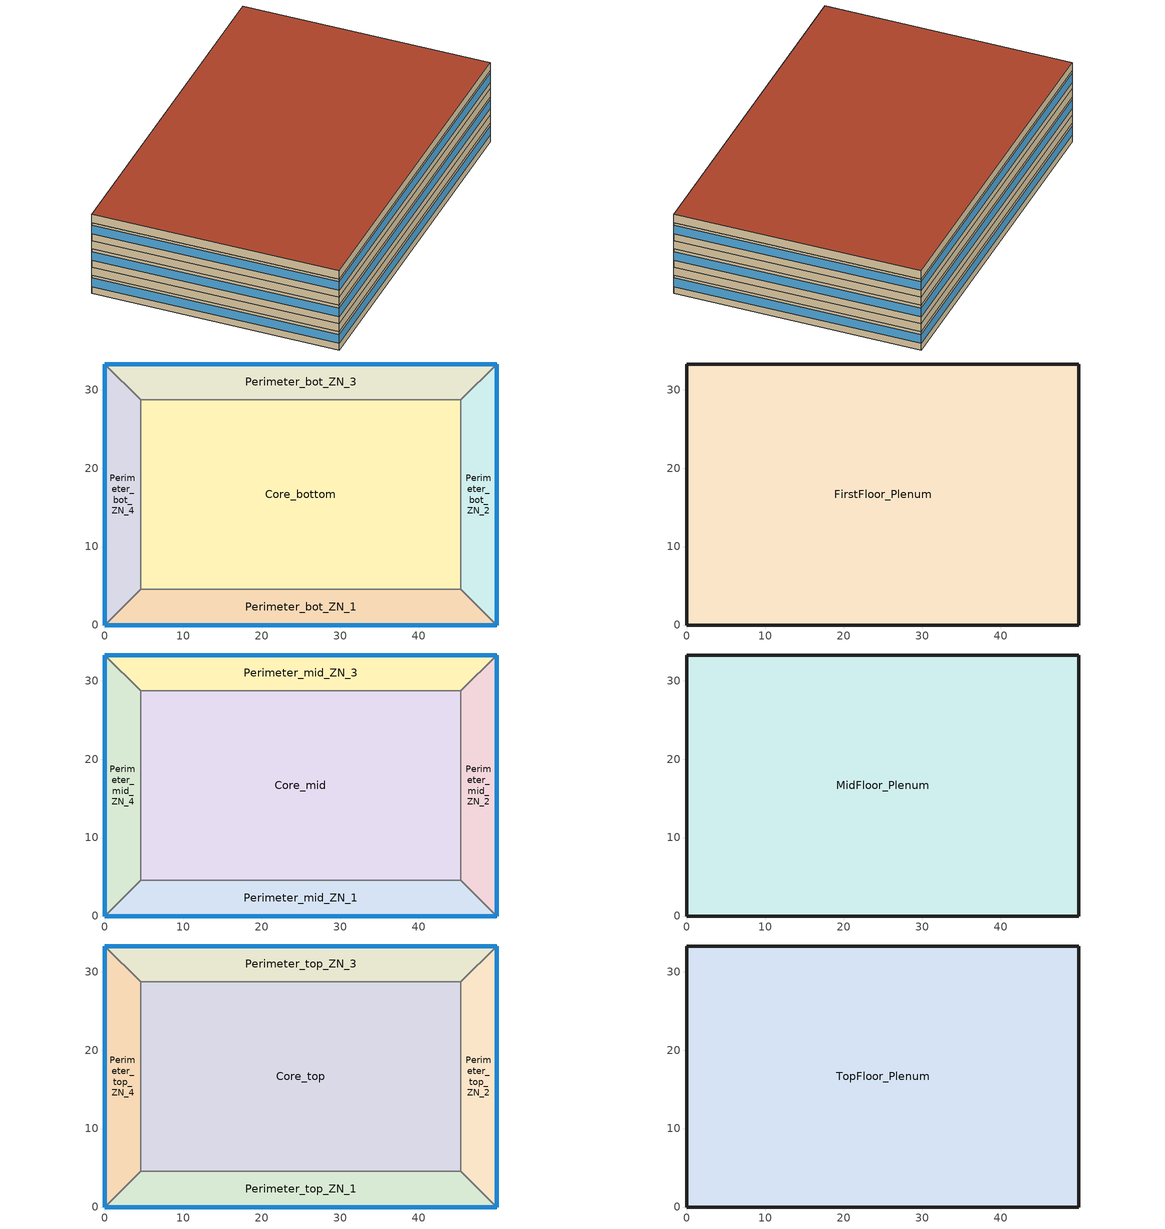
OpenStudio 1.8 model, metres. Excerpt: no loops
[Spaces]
Core_bottom
 floor ground: 45.34,28.7 45.34,4.57 4.57,4.57 4.57,28.7 z0
 wall to Perimeter_bot_ZN_1: 4.57,4.57 45.34,4.57 z0:2.74
 wall to Perimeter_bot_ZN_2: 45.34,4.57 45.34,28.7 z0:2.74
 wall to Perimeter_bot_ZN_4: 4.57,28.7 4.57,4.57 z0:2.74
 wall to Perimeter_bot_ZN_3: 45.34,28.7 4.57,28.7 z0:2.74
Perimeter_bot_ZN_2
 floor ground: 49.91,33.27 49.91,0 45.34,4.57 45.34,28.7 z0
 wall outside: 49.91,0 49.91,33.27 z0:2.74
 wall to Perimeter_bot_ZN_1: 45.34,4.57 49.91,0 z0:2.74
 wall to Perimeter_bot_ZN_3: 49.91,33.27 45.34,28.7 z0:2.74
 window: 49.91,0 49.91,33.27 z1.02:2.33
Perimeter_bot_ZN_3
 floor ground: 49.91,33.27 45.34,28.7 4.57,28.7 0,33.27 z0
 wall outside: 49.91,33.27 0,33.27 z0:2.74
 wall to Perimeter_bot_ZN_4: 0,33.27 4.57,28.7 z0:2.74
 window: 49.91,33.27 0,33.27 z1.02:2.33
Perimeter_bot_ZN_1
 floor ground: 45.34,4.57 49.91,0 0,0 4.57,4.57 z0
 wall outside: 0,0 49.91,0 z0:2.74
 wall to Perimeter_bot_ZN_4: 4.57,4.57 0,0 z0:2.74
 window: 0,0 49.91,0 z1.02:2.33
Perimeter_bot_ZN_4
 floor ground: 0,33.27 4.57,28.7 4.57,4.57 0,0 z0
 wall outside: 0,33.27 0,0 z0:2.74
 window: 0,33.27 0,0 z1.02:2.33
FirstFloor_Plenum
 floor to Perimeter_bot_ZN_3: 49.91,33.27 45.34,28.7 4.57,28.7 0,33.27 z2.74
 floor to Perimeter_bot_ZN_1: 45.34,4.57 49.91,0 0,0 4.57,4.57 z2.74
 floor to Core_bottom: 45.34,28.7 45.34,4.57 4.57,4.57 4.57,28.7 z2.74
 floor to Perimeter_bot_ZN_4: 0,33.27 4.57,28.7 4.57,4.57 0,0 z2.74
 floor to Perimeter_bot_ZN_2: 49.91,33.27 49.91,0 45.34,4.57 45.34,28.7 z2.74
 wall outside: 0,33.27 0,0 49.91,0 49.91,33.27 0,33.27 z2.74:3.96
Perimeter_mid_ZN_4
 floor to FirstFloor_Plenum: 0,33.27 4.57,28.7 4.57,4.57 0,0 z3.96
 wall outside: 0,33.27 0,0 z3.96:6.71
 wall to Perimeter_mid_ZN_3: 4.57,28.7 0,33.27 z3.96:6.71
 wall to Core_mid: 4.57,4.57 4.57,28.7 z3.96:6.71
 wall to Perimeter_mid_ZN_1: 0,0 4.57,4.57 z3.96:6.71
 window: 0,33.27 0,0 z4.98:6.29
Perimeter_mid_ZN_1
 floor to FirstFloor_Plenum: 45.34,4.57 49.91,0 0,0 4.57,4.57 z3.96
 wall outside: 0,0 49.91,0 z3.96:6.71
 wall to Core_mid: 45.34,4.57 4.57,4.57 z3.96:6.71
 wall to Perimeter_mid_ZN_2: 49.91,0 45.34,4.57 z3.96:6.71
 window: 0,0 49.91,0 z4.98:6.29
Perimeter_mid_ZN_2
 floor to FirstFloor_Plenum: 49.91,33.27 49.91,0 45.34,4.57 45.34,28.7 z3.96
 wall outside: 49.91,0 49.91,33.27 z3.96:6.71
 wall to Perimeter_mid_ZN_3: 49.91,33.27 45.34,28.7 z3.96:6.71
 wall to Core_mid: 45.34,28.7 45.34,4.57 z3.96:6.71
 window: 49.91,0 49.91,33.27 z4.98:6.29
Core_mid
 floor to FirstFloor_Plenum: 45.34,28.7 45.34,4.57 4.57,4.57 4.57,28.7 z3.96
 wall to Perimeter_mid_ZN_3: 45.34,28.7 4.57,28.7 z3.96:6.71
Perimeter_mid_ZN_3
 floor to FirstFloor_Plenum: 49.91,33.27 45.34,28.7 4.57,28.7 0,33.27 z3.96
 wall outside: 49.91,33.27 0,33.27 z3.96:6.71
 window: 49.91,33.27 0,33.27 z4.98:6.29
MidFloor_Plenum
 floor to Perimeter_mid_ZN_3: 49.91,33.27 45.34,28.7 4.57,28.7 0,33.27 z6.71
 floor to Perimeter_mid_ZN_4: 0,33.27 4.57,28.7 4.57,4.57 0,0 z6.71
 floor to Core_mid: 45.34,28.7 45.34,4.57 4.57,4.57 4.57,28.7 z6.71
 floor to Perimeter_mid_ZN_2: 49.91,33.27 49.91,0 45.34,4.57 45.34,28.7 z6.71
 floor to Perimeter_mid_ZN_1: 45.34,4.57 49.91,0 0,0 4.57,4.57 z6.71
 wall outside: 0,33.27 0,0 49.91,0 49.91,33.27 0,33.27 z6.71:7.92
Perimeter_top_ZN_3
 floor to MidFloor_Plenum: 49.91,33.27 45.34,28.7 4.57,28.7 0,33.27 z7.92
 wall outside: 49.91,33.27 0,33.27 z7.92:10.67
 wall to Perimeter_top_ZN_4: 0,33.27 4.57,28.7 z7.92:10.67
 wall to Core_top: 4.57,28.7 45.34,28.7 z7.92:10.67
 wall to Perimeter_top_ZN_2: 45.34,28.7 49.91,33.27 z7.92:10.67
 window: 49.91,33.27 0,33.27 z8.95:10.25
Perimeter_top_ZN_4
 floor to MidFloor_Plenum: 0,33.27 4.57,28.7 4.57,4.57 0,0 z7.92
 wall outside: 0,33.27 0,0 z7.92:10.67
 wall to Perimeter_top_ZN_1: 0,0 4.57,4.57 z7.92:10.67
 wall to Core_top: 4.57,4.57 4.57,28.7 z7.92:10.67
 window: 0,33.27 0,0 z8.95:10.25
Core_top
 floor to MidFloor_Plenum: 45.34,28.7 45.34,4.57 4.57,4.57 4.57,28.7 z7.92
 wall to Perimeter_top_ZN_1: 4.57,4.57 45.34,4.57 z7.92:10.67
 wall to Perimeter_top_ZN_2: 45.34,4.57 45.34,28.7 z7.92:10.67
Perimeter_top_ZN_2
 floor to MidFloor_Plenum: 49.91,33.27 49.91,0 45.34,4.57 45.34,28.7 z7.92
 wall outside: 49.91,0 49.91,33.27 z7.92:10.67
 wall to Perimeter_top_ZN_1: 45.34,4.57 49.91,0 z7.92:10.67
 window: 49.91,0 49.91,33.27 z8.95:10.25
Perimeter_top_ZN_1
 floor to MidFloor_Plenum: 45.34,4.57 49.91,0 0,0 4.57,4.57 z7.92
 wall outside: 0,0 49.91,0 z7.92:10.67
 window: 0,0 49.91,0 z8.95:10.25
TopFloor_Plenum
 floor to Perimeter_top_ZN_4: 0,33.27 4.57,28.7 4.57,4.57 0,0 z10.67
 floor to Perimeter_top_ZN_2: 49.91,33.27 49.91,0 45.34,4.57 45.34,28.7 z10.67
 floor to Core_top: 45.34,28.7 45.34,4.57 4.57,4.57 4.57,28.7 z10.67
 floor to Perimeter_top_ZN_3: 49.91,33.27 45.34,28.7 4.57,28.7 0,33.27 z10.67
 floor to Perimeter_top_ZN_1: 45.34,4.57 49.91,0 0,0 4.57,4.57 z10.67
 wall outside: 0,33.27 0,0 49.91,0 49.91,33.27 0,33.27 z10.67:11.89
 roof outside: 49.91,0 49.91,33.27 0,33.27 0,0 z11.89
[Site]
Chicago Ohare Intl Ap_IL_USA: Latitude {deg}=41.98; Longitude {deg}=-87.92; Time Zone {hr}=-6; Elevation {m}=201; Terrain=City
[Building]
90.1-2010-MediumOffice-ASHRAE 169-2006-5A created: 2015-08-18 14:23:17 -0600: North Axis {deg}=0; Default Construction Set=90.1-2010 - Office - ASHRAE 169-2006-5A
[ClimateZones]
Climate Zone Institution Name 1=ASHRAE; Climate Zone Document Name 1=ANSI/ASHRAE Standard 169; Climate Zone Document Year 1=2006; Climate Zone Institution Name 2=CEC; Climate Zone Document Name 2=California Climate Zone Descriptions; Climate Zone Document Year 2=1995
[Site:GroundTemperature:BuildingSurface]
20.21, 20.18, 20.24, 20.38, 20.54, 22.83, 23.27, 23.33, 23.33, 21.04, 20.61, 20.36
[Site:WaterMainsTemperature]
Calculation Method=Correlation; Annual Average Outdoor Air Temperature {C}=9.925; Maximum Difference In Monthly Average Outdoor Air Temperatures {deltaC}=28.7
[SizingPeriod:DesignDay] Barometric Pressure {Pa}=98934; Sky Clearness=0; Rain Indicator=0; Snow Indicator=0; Day of Month=21; Daylight Saving Time Indicator=0; Humidity Indicating Type=Wetbulb; Dry-Bulb Temperature Range Modifier Type=DefaultMultipliers
Name | Maximum Dry-Bulb Temperature {C} | Daily Dry-Bulb Temperature Range {deltaC} | Humidity Indicating Conditions at Maximum Dry-Bulb {BasedOnField A3} | Wind Speed {m/s} | Wind Direction {deg} | Month | Day Type | Solar Model Indicator | ASHRAE Taub | ASHRAE Taud
Chicago Ohare Intl Ap Ann Htg 99.6% Condns DB | -20 | 0 | -20 | 4.9 | 270 | 1 | WinterDesignDay | ASHRAEClearSky
Chicago Ohare Intl Ap Ann Clg .4% Condns DB=>MWB | 33.3 | 10.5 | 23.7 | 5.2 | 230 | 7 | SummerDesignDay | ASHRAETau | 0.455 | 2.05
[Material:NoMass] Thermal Absorptance=0.9; Solar Absorptance=0.7
Name | Roughness | Thermal Resistance {m2-K/W} | Visible Absorptance
CP02 CARPET PAD | VeryRough | 0.21648 | 0.8
Typical Insulation R-10.94 | Smooth | 1.92744 | 0.7
Typical Carpet Pad | Smooth | 0.21648 | 0.8
Typical Insulation R-13.45 | Smooth | 2.368 | 0.7
Typical Insulation R-19.72 | Smooth | 3.4722 | 0.7
Typical Insulation R-0.58 | Smooth | 0.101875 | 0.7
Typical Insulation R-1.15 | Smooth | 0.202527 | 0.7
[Material]
Name | Roughness | Thickness {m} | Conductivity {W/m-K} | Density {kg/m3} | Specific Heat {J/kg-K} | Thermal Absorptance | Solar Absorptance | Visible Absorptance
100mm Normalweight concrete floor | MediumSmooth | 0.1016 | 2.31 | 2322 | 832
G01 13mm gypsum board | Smooth | 0.0127 | 0.16 | 800 | 1090 | 0.9 | 0.7 | 0.5
4 in. Normalweight Concrete Floor | MediumRough | 0.1016 | 2.31 | 2322 | 832 | 0.9 | 0.7 | 0.7
25mm Stucco | Smooth | 0.0254 | 0.72 | 1856 | 840 | 0.9 | 0.7 | 0.7
5/8 in. Gypsum Board | MediumSmooth | 0.0159 | 0.16 | 800 | 1090 | 0.9 | 0.7 | 0.7
Roof Membrane | VeryRough | 0.0095 | 0.16 | 1121.29 | 1460 | 0.9 | 0.77 | 0.7
Metal Roof Surface; F08 Metal surface | Smooth | 0.0008 | 45.28 | 7824 | 500 | 0.9 | 0.7 | 0.7
6 in. Normalweight Concrete Floor | MediumRough | 0.1524 | 2.31 | 2322 | 832 | 0.9 | 0.7 | 0.7
8 in. Concrete Block Basement Wall | MediumRough | 0.2032 | 1.326 | 1842 | 912 | 0.9 | 0.7 | 0.7
G05 25mm wood | MediumSmooth | 0.0254 | 0.15 | 608 | 1630 | 0.9 | 0.5 | 0.5
Std Wood 6inch | MediumSmooth | 0.15 | 0.12 | 540 | 1210 | 0.9 | 0.7 | 0.7
[Construction]
Typical Insulated Exterior Mass Floor R-13.51: Typical Insulation R-10.94, 4 in. Normalweight Concrete Floor, Typical Carpet Pad
Typical Insulated Steel Framed Exterior Wall R-15.63: 25mm Stucco, 5/8 in. Gypsum Board, Typical Insulation R-13.45, 5/8 in. Gypsum Board
Typical IEAD Roof R-20.83: Roof Membrane, Typical Insulation R-19.72, Metal Roof Surface
Typical Interior Floor: 100mm Normalweight concrete floor, CP02 CARPET PAD
Typical Interior Wall: G01 13mm gypsum board, G01 13mm gypsum board
Typical Interior Ceiling: CP02 CARPET PAD, 100mm Normalweight concrete floor
Typical Insulated Carpeted 6in Slab Floor: 6 in. Normalweight Concrete Floor, Typical Carpet Pad
Typical Insulated Basement Mass Wall: 8 in. Concrete Block Basement Wall
U 0.48 SHGC 0.40 Dbl Ref-D Clr 6mm/13mm: REF D CLEAR 6MM, AIR 13MM, CLEAR 6MM
Typical Insulated Metal Door R-1.43: F08 Metal surface, Typical Insulation R-0.58
Typical Overhead Door R-2.0: Typical Insulation R-1.15
U 1.17 SHGC 0.49 Sgl Ref-D Clr 6mm: REF D CLEAR 6MM
Typical Interior Window: Clear 3mm
Typical Interior Door; Typical Interior Partition: G05 25mm wood
InteriorFurnishings: Std Wood 6inch
[DefaultConstructionSet]
90.1-2010 - Office - ASHRAE 169-2006-5A: Default Exterior Surface Constructions=Default Surface Constructions 1; Default Interior Surface Constructions=Default Surface Constructions 2; Default Ground Contact Surface Constructions=Default Surface Constructions 3; Default Exterior SubSurface Constructions=Default Sub Surface Constructions 1; Default Interior SubSurface Constructions=Default Sub Surface Constructions 2; Interior Partition Construction=Typical Interior Partition
[DefaultSurfaceConstructions]
Name | Floor Construction | Wall Construction | Roof Ceiling Construction
Default Surface Constructions 1 | Typical Insulated Exterior Mass Floor R-13.51 | Typical Insulated Steel Framed Exterior Wall R-15.63 | Typical IEAD Roof R-20.83
Default Surface Constructions 2 | Typical Interior Floor | Typical Interior Wall | Typical Interior Ceiling
Default Surface Constructions 3 | Typical Insulated Carpeted 6in Slab Floor | Typical Insulated Basement Mass Wall
[DefaultSubSurfaceConstructions]
Name | Fixed Window Construction | Operable Window Construction | Door Construction | Overhead Door Construction | Skylight Construction | Tubular Daylight Dome Construction | Tubular Daylight Diffuser Construction
Default Sub Surface Constructions 1 | U 0.48 SHGC 0.40 Dbl Ref-D Clr 6mm/13mm | U 0.48 SHGC 0.40 Dbl Ref-D Clr 6mm/13mm | Typical Insulated Metal Door R-1.43 | Typical Overhead Door R-2.0 | U 1.17 SHGC 0.49 Sgl Ref-D Clr 6mm | Typical Interior Window | Typical Interior Window
Default Sub Surface Constructions 2 | Typical Interior Window | Typical Interior Window | Typical Interior Door
[WindowMaterial:Glazing] Optical Data Type=SpectralAverage; Infrared Transmittance at Normal Incidence=0; Front Side Infrared Hemispherical Emissivity=0.84; Conductivity {W/m-K}=0.9; Dirt Correction Factor for Solar and Visible Transmittance=1; Solar Diffusing=No
Name | Thickness {m} | Solar Transmittance at Normal Incidence | Front Side Solar Reflectance at Normal Incidence | Back Side Solar Reflectance at Normal Incidence | Visible Transmittance at Normal Incidence | Front Side Visible Reflectance at Normal Incidence | Back Side Visible Reflectance at Normal Incidence | Back Side Infrared Hemispherical Emissivity
REF D CLEAR 6MM | 0.006 | 0.429 | 0.308 | 0.379 | 0.334 | 0.453 | 0.505 | 0.82
CLEAR 6MM | 0.006 | 0.775 | 0.071 | 0.071 | 0.881 | 0.08 | 0.08 | 0.84
Clear 3mm | 0.003 | 0.837 | 0.075 | 0.075 | 0.898 | 0.081 | 0.081 | 0.84
[WindowMaterial:Gas]
AIR 13MM: Gas Type=Air; Thickness {m}=0.0127
[Space]
Name | Space Type | Thermal Zone | Part of Total Floor Area
Perimeter_mid_ZN_4 | 90.1-2010 - Office - WholeBuilding - Md Office | Perimeter_mid_ZN_4 ZN | Yes
Core_bottom | 90.1-2010 - Office - WholeBuilding - Md Office | Core_bottom ZN | Yes
FirstFloor_Plenum |  | FirstFloor_Plenum ZN | No
TopFloor_Plenum |  | TopFloor_Plenum ZN | No
Perimeter_top_ZN_3 | 90.1-2010 - Office - WholeBuilding - Md Office | Perimeter_top_ZN_3 ZN | Yes
Perimeter_bot_ZN_2 | 90.1-2010 - Office - WholeBuilding - Md Office | Perimeter_bot_ZN_2 ZN | Yes
MidFloor_Plenum |  | MidFloor_Plenum ZN | No
Perimeter_mid_ZN_1 | 90.1-2010 - Office - WholeBuilding - Md Office | Perimeter_mid_ZN_1 ZN | Yes
Perimeter_bot_ZN_1 | 90.1-2010 - Office - WholeBuilding - Md Office | Perimeter_bot_ZN_1 ZN | Yes
Perimeter_bot_ZN_3 | 90.1-2010 - Office - WholeBuilding - Md Office | Perimeter_bot_ZN_3 ZN | Yes
Perimeter_mid_ZN_2 | 90.1-2010 - Office - WholeBuilding - Md Office | Perimeter_mid_ZN_2 ZN | Yes
Perimeter_top_ZN_4 | 90.1-2010 - Office - WholeBuilding - Md Office | Perimeter_top_ZN_4 ZN | Yes
Perimeter_bot_ZN_4 | 90.1-2010 - Office - WholeBuilding - Md Office | Perimeter_bot_ZN_4 ZN | Yes
Core_top | 90.1-2010 - Office - WholeBuilding - Md Office | Core_top ZN | Yes
Perimeter_top_ZN_2 | 90.1-2010 - Office - WholeBuilding - Md Office | Perimeter_top_ZN_2 ZN | Yes
Perimeter_top_ZN_1 | 90.1-2010 - Office - WholeBuilding - Md Office | Perimeter_top_ZN_1 ZN | Yes
Core_mid | 90.1-2010 - Office - WholeBuilding - Md Office | Core_mid ZN | Yes
Perimeter_mid_ZN_3 | 90.1-2010 - Office - WholeBuilding - Md Office | Perimeter_mid_ZN_3 ZN | Yes
[SpaceType]
90.1-2010 - Office - WholeBuilding - Md Office: Default Schedule Set=90.1-2010 - Office - WholeBuilding - Md Office Schedule Set; Design Specification Outdoor Air Object=90.1-2010 - Office - WholeBuilding - Md Office Ventilation; Standards Building Type=Office; Standards Space Type=WholeBuilding - Md Office
[DefaultScheduleSet]
90.1-2010 - Office - WholeBuilding - Md Office Schedule Set: Number of People Schedule=OfficeMedium BLDG_OCC_SCH; People Activity Level Schedule=OfficeMedium ACTIVITY_SCH; Lighting Schedule=OfficeMedium BLDG_LIGHT_SCH; Electric Equipment Schedule=OfficeMedium BLDG_EQUIP_SCH; Infiltration Schedule=OfficeMedium INFIL_SCH_PNNL
[Lights:Definition]
90.1-2010 - Office - WholeBuilding - Md Office Lights Definition: Design Level Calculation Method=Watts/Area; Watts per Space Floor Area {W/m2}=9.68752; Fraction Radiant=0.7; Fraction Visible=0.2; Return Air Fraction=0
[Lights]
90.1-2010 - Office - WholeBuilding - Md Office Lights: Lights Definition=90.1-2010 - Office - WholeBuilding - Md Office Lights Definition; Space or SpaceType=90.1-2010 - Office - WholeBuilding - Md Office
[DesignSpecification:OutdoorAir]
90.1-2010 - Office - WholeBuilding - Md Office Ventilation: Outdoor Air Method=Sum; Outdoor Air Flow per Floor Area {m3/s-m2}=0.004318
[People:Definition]
90.1-2010 - Office - WholeBuilding - Md Office People Definition: Number of People Calculation Method=People/Area; People per Space Floor Area {person/m2}=0.0538196; Fraction Radiant=0.3
[People]
90.1-2010 - Office - WholeBuilding - Md Office People: People Definition=90.1-2010 - Office - WholeBuilding - Md Office People Definition; Space or SpaceType=90.1-2010 - Office - WholeBuilding - Md Office
[ElectricEquipment:Definition]
90.1-2010 - Office - WholeBuilding - Md Office Electric Equipment Definition: Design Level Calculation Method=Watts/Area; Watts per Space Floor Area {W/m2}=8.07293; Fraction Latent=0; Fraction Radiant=0.5; Fraction Lost=0
[ElectricEquipment]
90.1-2010 - Office - WholeBuilding - Md Office Electric Equipment: Electric Equipment Definition=90.1-2010 - Office - WholeBuilding - Md Office Electric Equipment Definition; Space or SpaceType=90.1-2010 - Office - WholeBuilding - Md Office
[ThermostatSetpoint:DualSetpoint]
90.1-2010 - Office - WholeBuilding - Md Office Thermostat: Heating Setpoint Temperature Schedule=OfficeMedium HTGSETP_SCH_NO_OPTIMUM; Cooling Setpoint Temperature Schedule=OfficeMedium CLGSETP_SCH_NO_OPTIMUM
[SpaceInfiltration:DesignFlowRate] Schedule=Always On Discrete; Design Flow Rate Calculation Method=Flow/ExteriorArea; Constant Term Coefficient=0; Temperature Term Coefficient=0; Velocity Term Coefficient=0.224; Velocity Squared Term Coefficient=0
Name | Space or SpaceType | Flow per Exterior Surface Area {m3/s-m2}
FirstFloor_Plenum Infiltration | FirstFloor_Plenum | 0.000569573
MidFloor_Plenum Infiltration | MidFloor_Plenum | 0.000569573
Perimeter_bot_ZN_1 Infiltration | Perimeter_bot_ZN_1 | 0.000569573
Perimeter_bot_ZN_2 Infiltration | Perimeter_bot_ZN_2 | 0.000569573
Perimeter_bot_ZN_3 Infiltration | Perimeter_bot_ZN_3 | 0.000569573
Perimeter_bot_ZN_4 Infiltration | Perimeter_bot_ZN_4 | 0.000569573
Perimeter_mid_ZN_1 Infiltration | Perimeter_mid_ZN_1 | 0.000569573
Perimeter_mid_ZN_2 Infiltration | Perimeter_mid_ZN_2 | 0.000569573
Perimeter_mid_ZN_3 Infiltration | Perimeter_mid_ZN_3 | 0.000569573
Perimeter_mid_ZN_4 Infiltration | Perimeter_mid_ZN_4 | 0.000569573
Perimeter_top_ZN_1 Infiltration | Perimeter_top_ZN_1 | 0.000569573
Perimeter_top_ZN_2 Infiltration | Perimeter_top_ZN_2 | 0.000569573
Perimeter_top_ZN_3 Infiltration | Perimeter_top_ZN_3 | 0.000569573
Perimeter_top_ZN_4 Infiltration | Perimeter_top_ZN_4 | 0.000569573
TopFloor_Plenum Infiltration | TopFloor_Plenum | 6.19946e-05
[InternalMass:Definition]
Internal Mass Definition 1: Construction=InteriorFurnishings; Design Level Calculation Method=SurfaceArea/Area; Surface Area per Space Floor Area=2
[InternalMass] Internal Mass Definition=Internal Mass Definition 1
Name | Space or SpaceType
Perimeter_bot_ZN_1 Mass | Perimeter_bot_ZN_1
Perimeter_bot_ZN_2 Mass | Perimeter_bot_ZN_2
Perimeter_bot_ZN_3 Mass | Perimeter_bot_ZN_3
Perimeter_bot_ZN_4 Mass | Perimeter_bot_ZN_4
Core_bottom Mass | Core_bottom
Perimeter_mid_ZN_1 Mass | Perimeter_mid_ZN_1
Perimeter_mid_ZN_2 Mass | Perimeter_mid_ZN_2
Perimeter_mid_ZN_3 Mass | Perimeter_mid_ZN_3
Perimeter_mid_ZN_4 Mass | Perimeter_mid_ZN_4
Core_mid Mass | Core_mid
Perimeter_top_ZN_1 Mass | Perimeter_top_ZN_1
Perimeter_top_ZN_2 Mass | Perimeter_top_ZN_2
Perimeter_top_ZN_3 Mass | Perimeter_top_ZN_3
Perimeter_top_ZN_4 Mass | Perimeter_top_ZN_4
Core_top Mass | Core_top
[ThermalZone] Use Ideal Air Loads=No
Name | Thermostat | Primary Daylighting Control | Fraction of Zone Controlled by Primary Daylighting Control
Core_bottom ZN; Core_mid ZN; Core_top ZN | 90.1-2010 - Office - WholeBuilding - Md Office Thermostat
Perimeter_bot_ZN_4 ZN | 90.1-2010 - Office - WholeBuilding - Md Office Thermostat | Perimeter_bot_ZN_4 Daylt Sensor 1 | 0.549159
Perimeter_top_ZN_1 ZN | 90.1-2010 - Office - WholeBuilding - Md Office Thermostat | Perimeter_top_ZN_1 Daylt Sensor 1 | 0.534546
Perimeter_top_ZN_3 ZN | 90.1-2010 - Office - WholeBuilding - Md Office Thermostat | Perimeter_top_ZN_3 Daylt Sensor 1 | 0.534546
Perimeter_mid_ZN_2 ZN | 90.1-2010 - Office - WholeBuilding - Md Office Thermostat | Perimeter_mid_ZN_2 Daylt Sensor 1 | 0.549125
MidFloor_Plenum ZN; TopFloor_Plenum ZN; FirstFloor_Plenum ZN
Perimeter_bot_ZN_2 ZN | 90.1-2010 - Office - WholeBuilding - Md Office Thermostat | Perimeter_bot_ZN_2 Daylt Sensor 1 | 0.549125
Perimeter_top_ZN_4 ZN | 90.1-2010 - Office - WholeBuilding - Md Office Thermostat | Perimeter_top_ZN_4 Daylt Sensor 1 | 0.549159
Perimeter_mid_ZN_1 ZN | 90.1-2010 - Office - WholeBuilding - Md Office Thermostat | Perimeter_mid_ZN_1 Daylt Sensor 1 | 0.534546
Perimeter_bot_ZN_3 ZN | 90.1-2010 - Office - WholeBuilding - Md Office Thermostat | Perimeter_bot_ZN_3 Daylt Sensor 1 | 0.534546
Perimeter_bot_ZN_1 ZN | 90.1-2010 - Office - WholeBuilding - Md Office Thermostat | Perimeter_bot_ZN_1 Daylt Sensor 1 | 0.534546
Perimeter_top_ZN_2 ZN | 90.1-2010 - Office - WholeBuilding - Md Office Thermostat | Perimeter_top_ZN_2 Daylt Sensor 1 | 0.549125
Perimeter_mid_ZN_3 ZN | 90.1-2010 - Office - WholeBuilding - Md Office Thermostat | Perimeter_mid_ZN_3 Daylt Sensor 1 | 0.534546
Perimeter_mid_ZN_4 ZN | 90.1-2010 - Office - WholeBuilding - Md Office Thermostat | Perimeter_mid_ZN_4 Daylt Sensor 1 | 0.549159
[Sizing:Zone] Zone Cooling Design Supply Air Temperature {C}=14; Zone Heating Design Supply Air Temperature {C}=40; Zone Cooling Design Supply Air Humidity Ratio {kg-H2O/kg-air}=0.0085; Zone Heating Design Supply Air Humidity Ratio {kg-H2O/kg-air}=0.008; Cooling Design Air Flow Method=DesignDay; Heating Design Air Flow Method=DesignDay
MidFloor_Plenum ZN; TopFloor_Plenum ZN; FirstFloor_Plenum ZN
[AvailabilityManager:Scheduled] Schedule=OfficeMedium HVACOperationSchd
Availability Manager Scheduled 1; Availability Manager Scheduled 2; Availability Manager Scheduled 3
[AvailabilityManager:NightCycle] Control Type=CycleOnAny
Availability Manager Night Cycle 1; Availability Manager Night Cycle 2; Availability Manager Night Cycle 3
[Exterior:Lights:Definition]
Name | Design Level {W}
Occ Sensing Exterior Lights Def | 7476.45
NonDimming Exterior Lights Def | 623.03
[Exterior:Lights] Control Option=AstronomicalClock
Name | Exterior Lights Definition | Schedule
Occ Sensing Exterior Lights Def | Occ Sensing Exterior Lights Def | OfficeMedium Exterior_lighting_schedule_b
NonDimming Exterior Lights Def | NonDimming Exterior Lights Def | OfficeMedium Exterior_lighting_schedule_a
[HeatExchanger:AirToAir:SensibleAndLatent] Availability Schedule=Always On Discrete; Nominal Supply Air Flow Rate {m3/s}=autosize; Sensible Effectiveness at 100% Heating Air Flow=0.7; Latent Effectiveness at 100% Heating Air Flow=0.6; Sensible Effectiveness at 75% Heating Air Flow=0.7; Latent Effectiveness at 75% Heating Air Flow=0.6; Sensible Effectiveness at 100% Cooling Air Flow=0.75; Latent Effectiveness at 100% Cooling Air Flow=0.6; Sensible Effectiveness at 75% Cooling Air Flow=0.75; Latent Effectiveness at 75% Cooling Air Flow=0.6; Supply Air Outlet Temperature Control=Yes; Heat Exchanger Type=Rotary; Frost Control Type=ExhaustOnly; Threshold Temperature {C}=-23.3; Initial Defrost Time Fraction=0.167; Rate of Defrost Time Fraction Increase {1/K}=1.44; Economizer Lockout=Yes
Name | Nominal Electric Power {W}
5 Zone PVAV ERV | 5341.42
5 Zone PVAV 1 ERV | 5413.1
5 Zone PVAV 2 ERV | 5450.54
[SetpointManager:OutdoorAirPretreat] Minimum Setpoint Temperature {C}=-99; Maximum Setpoint Temperature {C}=99; Minimum Setpoint Humidity Ratio {kgWater/kgDryAir}=1e-005; Maximum Setpoint Humidity Ratio {kgWater/kgDryAir}=1
Setpoint Manager Outdoor Air Pretreat 1; Setpoint Manager Outdoor Air Pretreat 2; Setpoint Manager Outdoor Air Pretreat 3
[Daylighting:Control] Illuminance Setpoint {lux}=300; Lighting Control Type=Stepped; Number of Stepped Control Steps=3
Name | Space | Position X-Coordinate {m} | Position Y-Coordinate {m} | Position Z-Coordinate {m}
Perimeter_bot_ZN_1 Daylt Sensor 1 | Perimeter_bot_ZN_1 | 24.955 | 2.3293 | 0.9144
Perimeter_bot_ZN_2 Daylt Sensor 1 | Perimeter_bot_ZN_2 | 47.5817 | 16.63685 | 0.9144
Perimeter_bot_ZN_3 Daylt Sensor 1 | Perimeter_bot_ZN_3 | 24.955 | 30.9445 | 0.9144
Perimeter_bot_ZN_4 Daylt Sensor 1 | Perimeter_bot_ZN_4 | 2.3293 | 16.63685 | 0.9144
Perimeter_mid_ZN_1 Daylt Sensor 1 | Perimeter_mid_ZN_1 | 24.955 | 2.3293 | 4.8768
Perimeter_mid_ZN_2 Daylt Sensor 1 | Perimeter_mid_ZN_2 | 47.5817 | 16.63685 | 4.8768
Perimeter_mid_ZN_3 Daylt Sensor 1 | Perimeter_mid_ZN_3 | 24.955 | 30.9445 | 4.8768
Perimeter_mid_ZN_4 Daylt Sensor 1 | Perimeter_mid_ZN_4 | 2.3293 | 16.63685 | 4.8768
Perimeter_top_ZN_1 Daylt Sensor 1 | Perimeter_top_ZN_1 | 24.955 | 2.3293 | 8.8392
Perimeter_top_ZN_2 Daylt Sensor 1 | Perimeter_top_ZN_2 | 47.5817 | 16.63685 | 8.8392
Perimeter_top_ZN_3 Daylt Sensor 1 | Perimeter_top_ZN_3 | 24.955 | 30.9445 | 8.8392
Perimeter_top_ZN_4 Daylt Sensor 1 | Perimeter_top_ZN_4 | 2.3293 | 16.63685 | 8.8392
[Schedule:Ruleset]
Name | Default Day Schedule | Summer Design Day Schedule | Winter Design Day Schedule
OfficeMedium BLDG_LIGHT_SCH | OfficeMedium BLDG_LIGHT_SCH Default | OfficeMedium BLDG_LIGHT_SCH Summer Design Day 1 | OfficeMedium BLDG_LIGHT_SCH Winter Design Day
OfficeMedium BLDG_OCC_SCH | OfficeMedium BLDG_OCC_SCH Default | OfficeMedium BLDG_OCC_SCH Summer Design Day 1 | OfficeMedium BLDG_OCC_SCH Winter Design Day
OfficeMedium ACTIVITY_SCH | OfficeMedium ACTIVITY_SCH Default | OfficeMedium ACTIVITY_SCH Summer Design Day | OfficeMedium ACTIVITY_SCH Winter Design Day
OfficeMedium INFIL_SCH_PNNL | OfficeMedium INFIL_SCH_PNNL Default | OfficeMedium INFIL_SCH_PNNL Summer Design Day | OfficeMedium INFIL_SCH_PNNL Winter Design Day
OfficeMedium BLDG_EQUIP_SCH | OfficeMedium BLDG_EQUIP_SCH Default | OfficeMedium BLDG_EQUIP_SCH Summer Design Day 1 | OfficeMedium BLDG_EQUIP_SCH Winter Design Day
OfficeMedium HTGSETP_SCH_NO_OPTIMUM | OfficeMedium HTGSETP_SCH_NO_OPTIMUM Default | OfficeMedium HTGSETP_SCH_NO_OPTIMUM Summer Design Day | OfficeMedium HTGSETP_SCH_NO_OPTIMUM Winter Design Day
OfficeMedium CLGSETP_SCH_NO_OPTIMUM | OfficeMedium CLGSETP_SCH_NO_OPTIMUM Default | OfficeMedium CLGSETP_SCH_NO_OPTIMUM Summer Design Day 1 | OfficeMedium CLGSETP_SCH_NO_OPTIMUM Winter Design Day
OfficeMedium HVACOperationSchd | OfficeMedium HVACOperationSchd Default | OfficeMedium HVACOperationSchd Summer Design Day | OfficeMedium HVACOperationSchd Winter Design Day
OfficeMedium Exterior_lighting_schedule_b | OfficeMedium Exterior_lighting_schedule_b Default | OfficeMedium Exterior_lighting_schedule_b Summer Design Day | OfficeMedium Exterior_lighting_schedule_b Winter Design Day
OfficeMedium Exterior_lighting_schedule_a | OfficeMedium Exterior_lighting_schedule_a Default | OfficeMedium Exterior_lighting_schedule_a Summer Design Day | OfficeMedium Exterior_lighting_schedule_a Winter Design Day
[Schedule:Day]
OfficeMedium BLDG_LIGHT_SCH Default: 6, 0, 0.05, 18, 0, 0.0452, 24, 0, 0.05
OfficeMedium BLDG_LIGHT_SCH Summer Design Day: 6, 0, 0.05, 8, 0, 0.0904, 12, 0, 0.2712, 17, 0, 0.1356, 19, 0, 0.0452, 24, 0, 0.05
OfficeMedium BLDG_LIGHT_SCH Summer Design Day 1; OfficeMedium INFIL_SCH_PNNL Default; OfficeMedium BLDG_EQUIP_SCH Summer Design Day 1: 24, 0, 1
OfficeMedium BLDG_LIGHT_SCH Summer Design Day 2: 5, 0, 0.05, 6, 0, 0.1, 7, 0, 0.0904, 8, 0, 0.2712, 17, 0, 0.8136, 18, 0, 0.452, 20, 0, 0.2712, 22, 0, 0.1808, 23, 0, 0.0904, 24, 0, 0.0452
OfficeMedium BLDG_LIGHT_SCH Winter Design Day; OfficeMedium BLDG_OCC_SCH Winter Design Day; OfficeMedium BLDG_EQUIP_SCH Winter Design Day; OfficeMedium HVACOperationSchd Default: 24, 0, 0
OfficeMedium BLDG_OCC_SCH Default: 6, 0, 0, 18, 0, 0.05, 24, 0, 0
OfficeMedium BLDG_OCC_SCH Summer Design Day: 6, 0, 0, 8, 0, 0.1, 12, 0, 0.3, 17, 0, 0.1, 19, 0, 0.05, 24, 0, 0
OfficeMedium BLDG_OCC_SCH Summer Design Day 1: 6, 0, 0, 22, 0, 1, 24, 0, 0.05
OfficeMedium BLDG_OCC_SCH Summer Design Day 2: 6, 0, 0, 7, 0, 0.1, 8, 0, 0.2, 12, 0, 0.95, 13, 0, 0.5, 17, 0, 0.95, 18, 0, 0.3, 22, 0, 0.1, 24, 0, 0.05
OfficeMedium ACTIVITY_SCH Default; OfficeMedium ACTIVITY_SCH Winter Design Day; OfficeMedium ACTIVITY_SCH Summer Design Day: 24, 0, 120
OfficeMedium INFIL_SCH_PNNL Summer Design Day; OfficeMedium INFIL_SCH_PNNL Summer Design Day 1: 6, 0, 1, 22, 0, 0.25, 24, 0, 1
OfficeMedium INFIL_SCH_PNNL Winter Design Day; OfficeMedium INFIL_SCH_PNNL Summer Design Day 2: 6, 0, 1, 18, 0, 0.25, 24, 0, 1
OfficeMedium BLDG_EQUIP_SCH Default: 6, 0, 0.238136, 18, 0, 0.288107, 24, 0, 0.238136
OfficeMedium BLDG_EQUIP_SCH Summer Design Day: 6, 0, 0.238136, 8, 0, 0.384143, 12, 0, 0.480179, 17, 0, 0.336125, 19, 0, 0.288107, 24, 0, 0.238136
OfficeMedium BLDG_EQUIP_SCH Summer Design Day 2: 6, 0, 0.317515, 8, 0, 0.384143, 12, 0, 0.864322, 13, 0, 0.768286, 17, 0, 0.864322, 18, 0, 0.480179, 24, 0, 0.384143
OfficeMedium HTGSETP_SCH_NO_OPTIMUM Default; OfficeMedium HTGSETP_SCH_NO_OPTIMUM Summer Design Day: 24, 0, 15.6
OfficeMedium HTGSETP_SCH_NO_OPTIMUM Summer Design Day 1: 5, 0, 15.6, 17, 0, 21, 24, 0, 15.6
OfficeMedium HTGSETP_SCH_NO_OPTIMUM Summer Design Day 2: 5, 0, 15.6, 22, 0, 21, 24, 0, 15.6
OfficeMedium HTGSETP_SCH_NO_OPTIMUM Winter Design Day: 5, 0, 15.6, 6, 0, 17.6, 7, 0, 19.6, 22, 0, 21, 24, 0, 15.6
OfficeMedium CLGSETP_SCH_NO_OPTIMUM Default; OfficeMedium CLGSETP_SCH_NO_OPTIMUM Winter Design Day: 24, 0, 26.7
OfficeMedium CLGSETP_SCH_NO_OPTIMUM Summer Design Day: 5, 0, 26.7, 17, 0, 24, 24, 0, 26.7
OfficeMedium CLGSETP_SCH_NO_OPTIMUM Summer Design Day 1: 5, 0, 26.7, 6, 0, 25.7, 7, 0, 25, 22, 0, 24, 24, 0, 26.7
OfficeMedium CLGSETP_SCH_NO_OPTIMUM Summer Design Day 2: 5, 0, 26.7, 22, 0, 24, 24, 0, 26.7
OfficeMedium HVACOperationSchd Summer Design Day; OfficeMedium HVACOperationSchd Summer Design Day 1: 6, 0, 0, 22, 0, 1, 24, 0, 0
OfficeMedium HVACOperationSchd Winter Design Day; OfficeMedium HVACOperationSchd Summer Design Day 2: 6, 0, 0, 18, 0, 1, 24, 0, 0
OfficeMedium Exterior_lighting_schedule_b Default; OfficeMedium Exterior_lighting_schedule_b Winter Design Day; OfficeMedium Exterior_lighting_schedule_b Summer Design Day: 6, 0, 0, 24, 0, 0.7
OfficeMedium Exterior_lighting_schedule_a Default; OfficeMedium Exterior_lighting_schedule_a Winter Design Day; OfficeMedium Exterior_lighting_schedule_a Summer Design Day: 6, 0, 0, 24, 0, 1
[Schedule:Rule] Date Specification Type=DateRange; Start Month=1; Start Day=1; End Month=12; End Day=31
Name | Schedule Ruleset | Rule Order | Day Schedule | Apply Saturday | Apply Monday | Apply Tuesday | Apply Wednesday | Apply Thursday | Apply Friday
Schedule Rule 1 | OfficeMedium BLDG_LIGHT_SCH | 1 | OfficeMedium BLDG_LIGHT_SCH Summer Design Day | Yes
Schedule Rule 2 | OfficeMedium BLDG_LIGHT_SCH | 0 | OfficeMedium BLDG_LIGHT_SCH Summer Design Day 2 |  | Yes | Yes | Yes | Yes | Yes
Schedule Rule 3 | OfficeMedium BLDG_OCC_SCH | 1 | OfficeMedium BLDG_OCC_SCH Summer Design Day | Yes
Schedule Rule 4 | OfficeMedium BLDG_OCC_SCH | 0 | OfficeMedium BLDG_OCC_SCH Summer Design Day 2 |  | Yes | Yes | Yes | Yes | Yes
Schedule Rule 5 | OfficeMedium INFIL_SCH_PNNL | 1 | OfficeMedium INFIL_SCH_PNNL Summer Design Day 1 |  | Yes | Yes | Yes | Yes | Yes
Schedule Rule 6 | OfficeMedium INFIL_SCH_PNNL | 0 | OfficeMedium INFIL_SCH_PNNL Summer Design Day 2 | Yes
Schedule Rule 7 | OfficeMedium BLDG_EQUIP_SCH | 1 | OfficeMedium BLDG_EQUIP_SCH Summer Design Day | Yes
Schedule Rule 8 | OfficeMedium BLDG_EQUIP_SCH | 0 | OfficeMedium BLDG_EQUIP_SCH Summer Design Day 2 |  | Yes | Yes | Yes | Yes | Yes
Schedule Rule 9 | OfficeMedium HTGSETP_SCH_NO_OPTIMUM | 1 | OfficeMedium HTGSETP_SCH_NO_OPTIMUM Summer Design Day 1 | Yes
Schedule Rule 10 | OfficeMedium HTGSETP_SCH_NO_OPTIMUM | 0 | OfficeMedium HTGSETP_SCH_NO_OPTIMUM Summer Design Day 2 |  | Yes | Yes | Yes | Yes | Yes
Schedule Rule 11 | OfficeMedium CLGSETP_SCH_NO_OPTIMUM | 1 | OfficeMedium CLGSETP_SCH_NO_OPTIMUM Summer Design Day | Yes
Schedule Rule 12 | OfficeMedium CLGSETP_SCH_NO_OPTIMUM | 0 | OfficeMedium CLGSETP_SCH_NO_OPTIMUM Summer Design Day 2 |  | Yes | Yes | Yes | Yes | Yes
Schedule Rule 13 | OfficeMedium HVACOperationSchd | 1 | OfficeMedium HVACOperationSchd Summer Design Day 1 |  | Yes | Yes | Yes | Yes | Yes
Schedule Rule 14 | OfficeMedium HVACOperationSchd | 0 | OfficeMedium HVACOperationSchd Summer Design Day 2 | Yes
[Schedule:Constant]
Always On Discrete: Value=1
